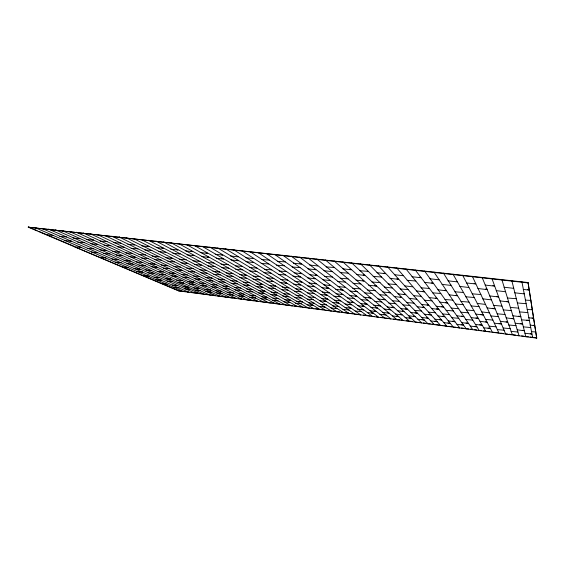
<?xml version="1.0" encoding="UTF-8"?>
<svg xmlns="http://www.w3.org/2000/svg" width="565" height="565" viewBox="0 0 565 565"><rect width="100%" height="100%" fill="white"/><g stroke="black" fill="none" stroke-linecap="round" stroke-linejoin="round"><path stroke-width="0.85" d="M532.618 337.326L521.919 281.85M535.818 331.959L531.439 331.669M536.715 338.131L528.056 282.535L28.25 227.179L178.639 290.911L536.715 338.131L528.056 282.535M526.128 303.68L517.3 302.967M527.851 312.6L519.553 311.901M530.867 300.418L525.33 300.121M529.37 320.496L521.544 319.818M532.336 309.782L527.145 309.486M530.733 327.531L523.324 326.874M516.036 325.645L508.712 324.995M518.727 308.13L510.28 307.438M517.999 332.022L511.043 331.387M524.172 293.525L524.122 293.885L514.736 292.797M504.199 330.221L497.313 329.6M511.848 280.734L525.803 336.698L528.381 336.768M513.663 287.945L513.613 288.32L504.036 287.225M511.396 310.581L503.196 309.895M510.174 328.632L503.111 327.997M516.361 298.708L507.363 297.995M512.363 334.657L491.938 278.517M501.854 279.619L519.051 335.808L517.406 335.32M496.162 326.817L489.177 326.189M498.5 316.619L490.851 315.955M501.974 306.096L493.633 305.411M505.47 291.363L505.421 291.717L496.176 290.65M505.025 314.486L497.158 313.815M490.533 328.442L483.725 327.82M492.977 320.072L485.618 319.423M474.296 297.487L465.807 296.809M474 310.623L466.316 309.973M472.905 320.122L465.814 319.493M482.093 277.415L505.647 334.035L507.356 334M479.085 306.611L471.083 305.947M480.914 294.527L472.156 293.835M463.547 292.479L454.903 291.801M463.222 304.669L455.319 304.012M472.326 276.327L499.001 333.159M469.091 302.106L460.955 301.442M468.336 312.826L460.863 312.184M452.961 300.142L444.923 299.492M457.233 281.511L457.177 281.871L448.003 280.826M453.511 310.962L446.124 310.333M462.629 275.247L492.383 332.291L494.071 332.248M458.759 308.723L451.167 308.08M458.844 318.314L451.823 317.7M450.934 285.05L450.877 285.403L442.007 284.372M453.003 274.173L485.801 331.422M449.655 314.564L442.536 313.942M438.949 279.428L438.899 279.788L429.852 278.757M435.53 312.763L428.489 312.155M443.447 273.114L479.247 330.553L481.74 330.624M440.848 293.496L432.578 292.839M429.492 288.461L421.066 287.804M433.969 272.055L472.736 329.699M432.077 300.848L424.357 300.213M424.555 271.009L466.245 328.844L468.717 328.908M421.285 296.3L413.439 295.665M421.561 310.99L414.59 310.383M408.255 289.598L400.182 288.962M407.739 309.232L400.846 308.631M415.211 269.964L459.797 327.99L457.424 327.418M410.042 305.503L402.894 304.895M409.343 321.082L342.842 261.906M415.805 280.989L407.118 280.332M414.096 303.165L406.751 302.55M395.874 303.723L388.805 303.123M403.156 275.346L403.106 275.699L394.314 274.696M399.547 301.35L392.287 300.742M405.931 268.933L453.377 327.142L455.821 327.206M396.722 267.909L446.986 326.302L444.641 325.73M396.319 284.541L388.113 283.913M381.622 277.034L373.168 276.398M381.862 301.964L374.87 301.371M387.583 266.885L440.629 325.461L443.052 325.525M386.735 295.283L379.284 294.676M366.756 315.468L282.818 255.218M371.975 293.468L364.609 292.868M378.508 265.875L434.301 324.628M375.202 290.7L367.631 290.092M373.684 313.194L367.455 312.636M380.054 282.627L371.947 281.999M361.339 311.576L355.166 311.033M368.352 271.377L359.736 270.748M369.496 264.872L428.009 323.794L430.403 323.858M368.006 300.227L361.091 299.641M349.114 309.987L343.004 309.443M354.304 298.504L347.461 297.925M360.548 263.876L421.744 322.968M357.384 291.681L350.102 291.088M360.88 283.941L353.104 283.333M360.209 288.877L352.73 288.277M345.476 282.105L337.792 281.504M348.351 273.178L340.109 272.57M348.146 278.856L340.243 278.255M343.054 312.346L249.801 251.538M351.663 262.887L415.508 322.149L417.104 322.106M338.915 306.435L332.728 305.898M340.744 296.802L333.979 296.23M326.118 301.3L319.79 300.757M327.34 295.114L320.645 294.556M326.662 304.853L320.532 304.316M334.085 260.931L403.135 320.517L401.637 320.065M327.87 299.069L321.393 298.518M332.495 277.012L324.684 276.419M334.48 267.513L326.104 266.906M314.076 293.447L307.452 292.896M313.589 299.697L307.332 299.16M313.151 305.291L307.219 304.768M315.044 297.437L308.638 296.893M314.521 303.278L308.455 302.748M325.391 259.957L396.99 319.705L400.098 319.861M319.797 309.281L217.68 247.964M302.642 307.021L194.155 245.337M316.753 258.996L390.881 318.9L389.179 318.427M300.057 267.591L292.133 267.012M296.978 306.272L186.415 244.476M300.954 291.801L294.4 291.257M301.187 298.108L294.994 297.578M308.179 258.043L384.793 318.095L387.442 318.194M302.353 295.827L296.011 295.29M301.399 303.758L295.523 303.243M287.853 280.092L280.798 279.534M287.973 290.17L281.49 289.633M289.788 294.224L283.51 293.694M290.608 300.177L284.654 299.662M299.669 257.096L378.741 317.297L376.198 316.711M274.576 303.32L155.975 241.086M284.372 265.776L276.546 265.204M278.82 298.652L272.923 298.136M285.367 261.913L277.316 261.334M285.728 274.964L278.411 274.406M286.695 271.61L279.174 271.038M291.208 256.15L372.716 316.506L374.475 316.485M274.477 254.285L360.753 314.924L359.093 314.458M271.242 273.234L264.003 272.683M271.807 269.851L264.378 269.293M266.8 299.238L261.087 298.744M273.891 278.397L266.913 277.846M275.134 288.56L268.714 288.03M260.077 276.716L253.184 276.179M266.193 253.367L354.813 314.147L357.398 314.239M269.427 260.091L261.482 259.526M268.891 263.989L261.164 263.424M264.731 293.433L258.714 292.917M249.836 282.712L243.402 282.189M257.972 252.449L348.902 313.363M252.873 289.527L246.778 289.019M252.816 291.907L246.863 291.399M257.103 268.114L249.758 267.563M256.927 271.525L249.772 270.981M242.781 269.837L235.711 269.3M240.817 287.995L234.786 287.493M244.144 294.153L238.416 293.659M244.278 296.3L238.663 295.813M233.359 276.462L226.777 275.939M241.693 250.634L337.157 311.816L339.706 311.908M237.102 281.13L230.732 280.614M237.406 283.821L231.184 283.305M242.569 266.405L235.315 265.861M221.579 291.229L215.957 290.749M222.172 293.419L216.663 292.938M228.218 264.71L221.049 264.173M225.096 282.274L218.938 281.766M228.797 268.163L221.812 267.633M233.635 249.737L331.33 311.047L328.887 310.482M229.348 288.899L223.507 288.404M217.066 284.979L211.148 284.485M217.786 287.416L211.995 286.928M220.336 274.858L213.831 274.35M225.633 248.847L325.532 310.284L327.227 310.263M209.785 247.082L314.013 308.765L311.605 308.2M205.363 283.489L199.509 283.001M207.461 273.283L201.02 272.775M214.043 263.036L206.952 262.506M214.982 266.518L208.075 265.995M201.945 246.206L308.292 308.01L309.966 307.989M194.996 284.492L189.317 284.018M200.031 261.383L193.025 260.861M194.127 292.719L48.597 229.122L50.172 229.814M199.699 276.469L193.527 275.974M199.438 288.362L193.915 287.889M199.325 293.405L55.441 229.884M200.476 290.587L195.066 290.12M187.488 274.95L181.379 274.463M188.915 277.726L182.94 277.245M193.35 268.615L186.824 268.107M180.447 267.047L173.992 266.553M177.707 285.544L172.29 285.085M179.176 287.804L173.865 287.352M178.639 290.911L181.245 291.024M186.189 259.745L179.267 259.236M182.311 280.558L176.57 280.085M169.655 268.643L163.419 268.156M178.731 243.621L291.293 305.771L292.945 305.743M172.643 281.624L167.078 281.165M161.293 260.105L154.697 259.61M159.711 277.683L154.083 277.217M163.454 271.963L157.473 271.483M161.675 283.468L166.943 284.393L165.474 283.955M171.096 242.773L285.685 305.029L288.129 305.107M165.404 274.774L159.549 274.3M151.625 270.487L145.699 270.021M153.828 273.319L148.03 272.853M163.511 241.926L280.092 304.288M142.585 262.45L136.342 261.969M148.489 240.252L268.997 302.826L271.412 302.904M145.622 254.963L138.941 254.476M143.051 275.565L148.581 276.264L146.208 275.96M148.256 258.544L141.737 258.064M151.837 250.443L144.838 249.949M133.058 264.152L127.012 263.686M138.001 248.84L131.087 248.353M141.045 239.426L263.488 302.098M122.577 266.871L128.326 267.584L125.861 267.28M133.658 238.6L258 301.378L255.705 300.834M132.415 253.403L125.811 252.922M120.889 243.148L113.876 242.668M124.335 247.258L117.499 246.778M126.32 237.78L252.541 300.658L254.144 300.629M105.945 258L99.956 257.273M111.778 236.163L241.693 299.224M110.013 253.982L103.706 253.516M104.574 235.358L236.311 298.518L234.821 298.08M107.039 241.573L100.111 241.1M90.315 233.769L225.612 297.105L228.705 297.275M93.698 248.833L87.314 248.374M97.42 234.567L230.944 297.812L233.288 297.882M83.253 232.985L220.294 296.406M84.305 242.632L77.709 242.173M76.233 232.201L215.053 295.474L212.793 295.177M66.501 236.947L59.812 236.495M69.255 231.424L209.742 295.015L211.289 294.979M53.308 235.443L46.775 234.694M62.327 230.654L204.502 294.323L207.164 294.436M35.037 227.617L183.766 291.582L185.525 291.582M41.796 228.366L188.915 292.267L187.241 291.815M28.25 227.179L528.007 282.924M91.664 239.814L93.359 240.012L86.516 239.546M147.529 246.192L149.111 246.368M161.88 247.823L163.419 248.325L156.208 247.505M176.421 249.483L177.982 249.991L170.679 249.158M191.147 251.164L192.729 251.672L185.327 250.832M206.055 252.866L207.659 253.381L200.172 252.527M221.162 254.589L222.787 255.105L215.201 254.243M299.902 263.565L301.463 264.088L293.362 263.163M349.615 269.237L351.239 269.773L342.807 268.813M383.896 273.149L385.577 273.7L376.904 272.704M419.308 277.189L420.932 277.373M474.077 283.432L475.772 283.623M492.864 285.579L494.58 285.77L494.53 286.137L485.088 285.064M527.505 289.527L529.186 289.718L529.137 290.092L523.254 289.421M73.083 238.013L79.778 238.776M127.817 244.264L134.844 245.062M141.921 245.874L149.047 246.686M230.428 255.98L238.112 256.856M245.853 257.739L253.643 258.629M309.62 265.02L317.834 265.96M411.956 276.709L420.876 277.726M466.415 282.931L475.716 283.99M69.665 240.937L71.275 241.121L64.756 240.669M109.158 245.507L110.832 245.697L104.08 245.224M178.434 253.523L180.016 253.706M192.771 255.182L194.311 255.677L187.107 254.843M207.284 256.856L208.838 257.365L201.55 256.517M221.974 258.558L223.613 258.749M236.855 260.281L238.515 260.472M314.352 269.244L315.884 269.759L307.918 268.841M363.217 274.901L364.82 275.43L356.529 274.47M396.898 278.799L398.544 279.336L390.034 278.354M431.498 282.804L433.2 283.355L424.442 282.338M485.377 289.033L487.037 289.224L486.988 289.584L477.87 288.524M90.817 243.692L97.427 244.454M158.758 251.559L165.778 252.371M172.848 253.191L179.953 254.017M216.176 258.212L223.556 259.067M230.986 259.928L238.458 260.79M245.98 261.666L253.551 262.541M323.907 270.692L331.987 271.624M459.811 286.434L468.809 287.479M79.524 247.159L81.085 247.343L74.771 246.891L177.869 290.339M104.857 250.154L106.397 250.627L99.998 249.871M117.746 251.672L119.3 252.152L112.831 251.39M157.31 256.341L158.927 256.835L152.225 256.044M170.814 257.93L172.445 258.431L165.665 257.633M300.093 273.192L301.717 273.7L294.153 272.81M315.334 274.986L317.036 275.19M362.405 280.544L363.945 281.052L355.992 280.113M444.712 290.255L446.407 290.452M496.918 296.413L498.471 296.95L489.643 295.905M309.323 274.604L316.979 275.508M404.484 285.848L412.747 286.822M437.875 289.788L446.357 290.791M96.008 252.308L97.491 252.774L91.311 252.032M133.764 256.814L135.303 257.294L128.912 256.531M186.153 263.071L187.771 263.565L181.082 262.767M199.636 264.681L201.267 265.183L194.501 264.371M298.758 276.525L300.34 277.027L292.988 276.144M313.582 278.291L315.185 278.799L307.741 277.909M374.736 285.593L376.424 286.123L368.599 285.191M422.825 291.342L424.4 291.858L416.278 290.89M455.8 295.276L457.466 295.481M506.89 301.378L508.578 301.922L499.912 300.891M116.242 255.013L122.556 255.768M167.812 261.178L174.43 261.969M322.679 279.696L330.214 280.6M384.292 287.062L392.216 288.009M449.083 294.81L457.417 295.806M482.75 298.836L491.303 299.86M128.488 260.733L130.24 260.945L124.06 260.479M152.72 263.678L154.287 263.869M166.103 265.303L167.628 265.776L161.3 265.006M217.935 271.596L219.587 271.8M231.262 273.22L232.879 273.707L226.184 272.895M244.737 274.851L246.375 275.353L239.609 274.526M300.418 281.617L301.936 282.105L294.852 281.243M314.691 283.348L316.238 283.842L309.069 282.973M329.141 285.106L330.702 285.6L323.448 284.718M388.685 292.338L390.33 292.854L382.717 291.928M404.024 294.203L405.741 294.407M435.445 298.016L436.978 298.525L429.082 297.564M111.912 259.003L117.972 259.738M148.75 263.481L155.015 264.243M199.798 269.689L206.338 270.48M212.92 271.285L219.531 272.09M338.004 286.49L345.342 287.38M397.986 293.786L405.691 294.718M477.192 303.412L485.384 304.408M119.42 262.478L121.115 262.683L115.133 262.224M143.397 265.416L145.127 265.635M155.58 266.913L157.268 267.4L151.152 266.652M179.776 269.886L181.337 270.077M193.145 271.525L194.671 271.991L188.35 271.221M258.17 279.505L259.844 279.71M271.617 281.151L273.255 281.645L266.503 280.819M285.212 282.825L286.872 283.319L280.042 282.479M298.963 284.513L300.644 285.014L293.736 284.167M312.876 286.215L314.571 286.723L307.586 285.869M326.358 287.875L328.71 288.164M340.582 289.619L342.962 289.909M354.975 291.385L356.579 291.582M400.006 296.908L401.623 297.416L394.13 296.498M445.834 302.536L447.508 303.052L439.747 302.098M492.722 308.285L494.333 308.483M139.018 265.162L145.071 265.903M175.821 269.682L182.064 270.444M239.871 277.549L246.474 278.361M253.113 279.174L259.787 279.993M321.598 287.585L328.661 288.454M335.765 289.329L342.913 290.205M409.152 298.341L416.737 299.273M487.044 307.911L495.095 308.9M137.429 268.721L139.915 269.032M160.912 271.645L162.607 271.857M172.841 273.128L175.411 273.446L169.366 272.966M209.714 277.719L212.03 278.008L205.794 277.507M222.935 279.364L224.446 279.83L218.196 279.054M260.288 284.018L261.906 284.216M273.276 285.636L275.727 285.939M286.406 287.267L288.835 287.853L282.239 287.034M300.516 289.026L302.134 289.513L295.467 288.68M313.942 290.693L315.581 291.187L308.836 290.346M327.523 292.388L329.176 292.882L322.361 292.034M341.253 294.097L342.927 294.598L336.034 293.736M355.138 295.827L356.833 296.328L349.862 295.46M368.592 297.501L370.894 298.08L363.846 297.204M382.788 299.266L384.37 299.464M427.168 304.789L428.764 305.291L421.384 304.373M441.209 306.541L442.868 306.746M518.444 316.153L520.817 316.449M532.018 317.848L533.593 318.356L528.741 317.749M134.053 268.566L139.866 269.293M256.206 283.785L262.661 284.591M269.152 285.403L275.678 286.215M377.985 298.963L385.118 299.853M436.187 306.216L443.659 307.148M481.648 311.88L489.382 312.848M512.858 315.771L520.775 316.76M139.929 271.574L142.366 271.878M175.425 276.031L177.05 276.504L171.188 275.762M198.287 278.905L199.996 279.117M211.183 280.523L212.857 281.003L206.811 280.247M235.097 283.531L236.636 283.722M247.512 285.085L249.801 285.65L243.564 284.866M260.846 286.766L262.379 287.232L256.072 286.434M324.847 294.803L326.506 295.008M338.223 296.484L339.904 296.696M422.768 307.106L424.322 307.593L417.139 306.689M436.434 308.822L438.857 309.126M480.829 314.394L483.294 315.009L475.772 314.062M512.137 318.328L513.804 318.844L506.113 317.876M526.778 320.171L528.508 320.383M136.624 271.419L142.309 272.132M194.819 278.736L200.801 279.491M431.547 308.497L438.814 309.415M168.54 278.806L170.955 279.11L165.27 278.644M191.316 281.702L193.781 282.013M226.339 286.158L228.882 286.476L222.907 285.982M262.435 290.749L265.056 291.081M275.042 292.352L277.309 292.91L271.144 292.119M325.461 298.765L327.064 298.97M338.393 300.411L340.017 300.615M351.465 302.07L353.111 302.282M364.679 303.751L367.165 304.069M378.034 305.453L379.708 305.665M391.531 307.169L393.226 307.381M405.169 308.9L406.885 309.119M461.548 316.075L463.893 316.661L456.739 315.75M475.963 317.904L477.573 318.109M506.099 321.739L507.702 322.241L500.3 321.294M520.181 323.533L521.841 323.745M533.261 325.193L534.751 325.68L530.168 325.094M187.983 281.532L193.731 282.267M258.897 290.565L265.006 291.342M334.289 300.163L340.787 300.99M347.32 301.816L353.888 302.656M360.484 303.497L367.123 304.337M373.797 305.192L380.506 306.046M387.251 306.901L394.031 307.763M471.097 317.579L478.336 318.498M515.146 323.187L522.639 324.141M159.288 279.915L161.632 280.212L156.109 279.76M181.379 282.747L183.766 283.051L178.145 282.585M203.901 285.636L206.338 285.947L200.603 285.466M226.862 288.581L228.521 288.793M239.355 290.177L240.98 290.643L235.125 289.894M262.174 293.101L263.876 293.32M274.173 294.64L276.716 295.234L270.684 294.457M287.175 296.307L288.87 296.787L282.775 296.011M323.759 300.997L325.334 301.202M336.394 302.621L338.774 302.925M349.156 304.253L351.522 304.825L345.109 304.005M362.052 305.905L364.439 306.484L357.963 305.658M375.902 307.685L377.498 308.158L370.951 307.325M389.08 309.373L390.69 309.853L384.08 309.006M402.4 311.082L404.024 311.562L397.343 310.708M415.007 312.699L417.5 313.293L410.748 312.424M428.602 314.437L431.166 314.769M442.339 316.202L444.062 316.421M485.54 321.739L487.087 322.22L479.96 321.308M499.1 323.477L501.501 323.787M332.382 302.374L338.732 303.186M424.294 314.168L431.123 315.044M437.988 315.92L444.888 316.81M494.255 323.145L501.466 324.07M175.404 285.247L176.937 285.445M186.973 286.745L188.47 287.182L183.053 286.483M197.093 288.058L198.654 288.256M208.873 289.584L210.406 290.029L204.883 289.315M230.393 292.373L232.808 292.684L227.137 292.197M253.134 295.318L254.773 295.53M265.494 296.922L267.104 297.381L261.312 296.632M288.072 299.846L289.76 300.064M299.951 301.385L302.459 301.971L296.498 301.194M348.972 307.741L350.526 307.939M361.452 309.359L363.761 309.924L357.497 309.112M374.065 310.99L376.396 311.562L370.061 310.736M387.597 312.749L389.158 313.215L382.759 312.389M400.472 314.415L402.047 314.889L395.585 314.048M413.481 316.103L415.077 316.577L408.544 315.729M426.624 317.805L428.235 318.286L421.638 317.431M439.902 319.529L441.533 320.009L434.866 319.147M452.48 321.16L454.966 321.753L448.229 320.878M466.026 322.912L468.54 323.512L461.732 322.629M479.72 324.684L481.436 324.91M522.759 330.264L524.299 330.744L517.201 329.826M249.808 295.142L255.549 295.883M345.053 307.494L351.261 308.299M475.384 324.402L482.263 325.292M176.916 287.507L178.42 287.705M188.258 288.99L189.727 289.421L184.416 288.729M198.174 290.283L199.706 290.488M209.728 291.794L211.225 292.232L205.815 291.526M219.827 293.108L221.388 293.313M231.594 294.648L233.126 295.092L227.61 294.372M241.891 295.989L243.48 296.201M253.078 297.451L255.444 298.002L249.822 297.275M275.769 300.411L277.408 300.622M288.101 302.021L289.711 302.48L283.934 301.724M310.63 304.959L312.311 305.178M322.474 306.505L324.981 307.092L319.034 306.308M335.292 308.179L336.966 308.652L330.963 307.869M371.36 312.89L372.907 313.088M383.805 314.514L385.365 314.712M396.376 316.153L398.742 316.464M409.067 317.805L411.419 318.378L405.041 317.544M421.893 319.479L424.266 320.058L417.825 319.218M434.845 321.174L437.239 321.753L430.735 320.899M447.925 322.876L450.354 323.463L443.779 322.608M461.146 324.607L463.632 324.932M474.501 326.351L476.175 326.57M487.998 328.11L489.686 328.329M530.203 333.618L531.912 334.113L524.92 333.202M272.457 300.227L278.178 300.976M379.857 314.253L386.107 315.072M392.385 315.892L398.699 316.718M456.958 324.324L463.597 325.193M470.271 326.062L476.98 326.944M191.542 292.38L198.456 293.291M200.194 293.518L202.8 293.864M217.32 295.778L220.336 296.173M221.854 296.371L224.891 296.773M238.663 298.588L241.735 298.991M243.282 299.196L246.375 299.605M250.253 300.114L247.103 299.937L119.024 236.968L120.592 237.738M260.394 301.456L262.746 301.759M264.314 301.971L266.68 302.282M272.994 303.115L280.134 304.055M281.73 304.267L284.124 304.577M294.563 305.955L301.025 306.809M303.454 307.127L305.898 307.452M315.694 308.737L318.159 309.062M320.623 309.387L323.095 309.719M333.039 311.025L335.532 311.357M341.38 312.127L348.937 313.123M350.625 313.342L353.16 313.681M363.344 315.023L365.901 315.355M367.61 315.581L370.181 315.92M380.506 317.283L383.105 317.622M393.537 318.999L396.157 319.345M406.256 320.673L408.573 320.977M410.119 321.181L412.45 321.492M418.665 322.311L421.003 322.615M423.347 322.926L425.699 323.237M431.978 324.063L434.344 324.374M435.919 324.585L439.083 325.002M448.617 326.259L451.816 326.676M461.443 327.947L463.865 328.265M470.334 329.12L472.771 329.437M474.395 329.656L476.839 329.974M483.379 330.836L485.836 331.161M487.482 331.38L489.947 331.704M495.724 332.467L498.21 332.792M500.696 333.117L503.189 333.449M509.023 334.219L511.53 334.551M513.204 334.77L515.725 335.102M521.615 335.878L524.15 336.21M530.076 336.994L536.75 337.87M28.321 226.869L33.137 228.91M34.74 229.588L37.142 230.612M38.752 231.29L74.029 246.269M147.585 275.84L149.146 276.511M231.89 292.232L233.402 292.981"/></g></svg>
